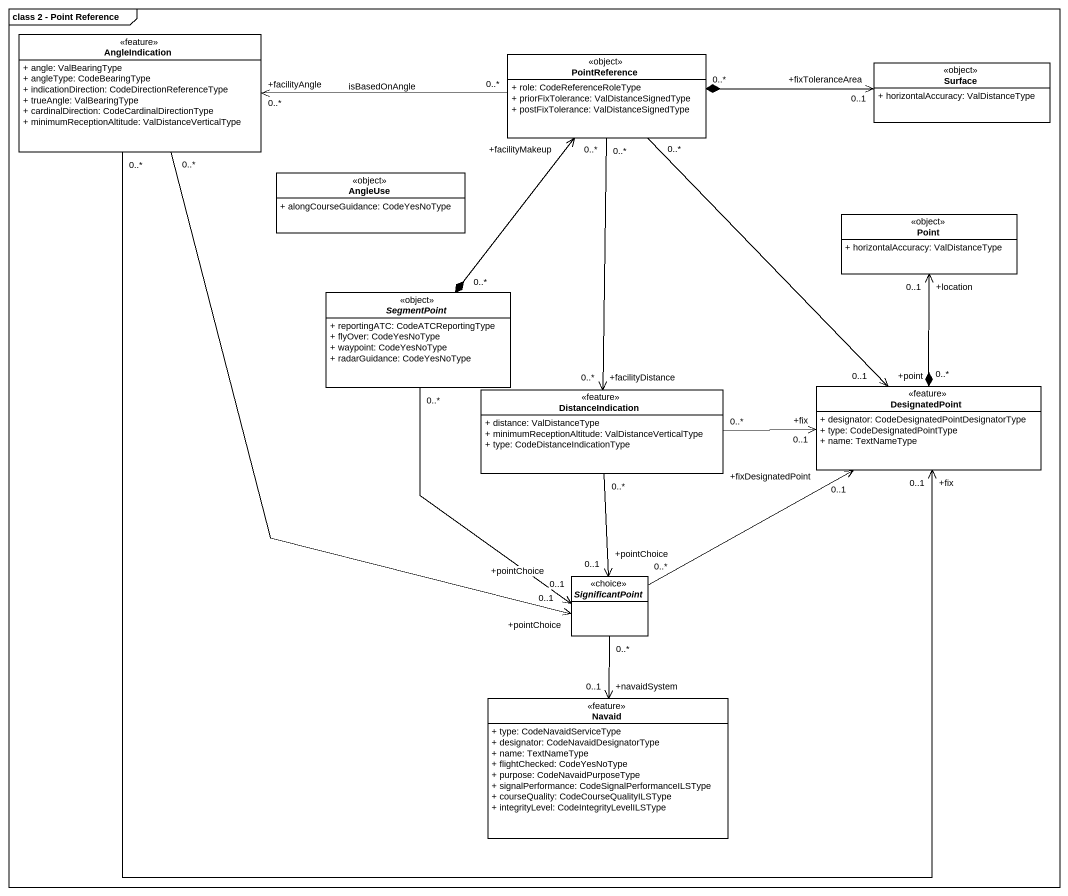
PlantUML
@startuml
mainframe class 2 - Point Reference
hide circle
hide empty members
skinparam classAttributeIconSize 0
class AngleIndication <<feature>> {
  + angle: ValBearingType
  + angleType: CodeBearingType
  + indicationDirection: CodeDirectionReferenceType
  + trueAngle: ValBearingType
  + cardinalDirection: CodeCardinalDirectionType
  + minimumReceptionAltitude: ValDistanceVerticalType
}
class PointReference <<object>> {
  + role: CodeReferenceRoleType
  + priorFixTolerance: ValDistanceSignedType
  + postFixTolerance: ValDistanceSignedType
}
class Surface <<object>> {
  + horizontalAccuracy: ValDistanceType
}
class AngleUse <<object>> {
  + alongCourseGuidance: CodeYesNoType
}
class Point <<object>> {
  + horizontalAccuracy: ValDistanceType
}
abstract class SegmentPoint <<object>> {
  + reportingATC: CodeATCReportingType
  + flyOver: CodeYesNoType
  + waypoint: CodeYesNoType
  + radarGuidance: CodeYesNoType
}
class DistanceIndication <<feature>> {
  + distance: ValDistanceType
  + minimumReceptionAltitude: ValDistanceVerticalType
  + type: CodeDistanceIndicationType
}
class DesignatedPoint <<feature>> {
  + designator: CodeDesignatedPointDesignatorType
  + type: CodeDesignatedPointType
  + name: TextNameType
}
abstract class SignificantPoint <<choice>>
class Navaid <<feature>> {
  + type: CodeNavaidServiceType
  + designator: CodeNavaidDesignatorType
  + name: TextNameType
  + flightChecked: CodeYesNoType
  + purpose: CodeNavaidPurposeType
  + signalPerformance: CodeSignalPerformanceILSType
  + courseQuality: CodeCourseQualityILSType
  + integrityLevel: CodeIntegrityLevelILSType
}
AngleIndication "0..*" -right-> "+fix\n0..1" DesignatedPoint
AngleIndication "0..*" --> "+pointChoice\n0..1" SignificantPoint
PointReference "0..*" -left-> "+facilityAngle\n0..*" AngleIndication : isBasedOnAngle
PointReference "0..*" *-right-> "+fixToleranceArea\n0..1" Surface
PointReference "0..*" --> "+facilityDistance\n0..*" DistanceIndication
PointReference "0..*" --> "+point\n0..1" DesignatedPoint
SegmentPoint "0..*" *-up-> "+facilityMakeup\n0..*" PointReference
SegmentPoint "0..*" --> "+pointChoice\n0..1" SignificantPoint
DistanceIndication "0..*" -right-> "+fix\n0..1" DesignatedPoint
DistanceIndication "0..*" --> "+pointChoice\n0..1" SignificantPoint
DesignatedPoint "0..*" *-up-> "+location\n0..1" Point
SignificantPoint "0..*" -right-> "+fixDesignatedPoint\n0..1" DesignatedPoint
SignificantPoint "0..*" --> "+navaidSystem\n0..1" Navaid
@enduml
